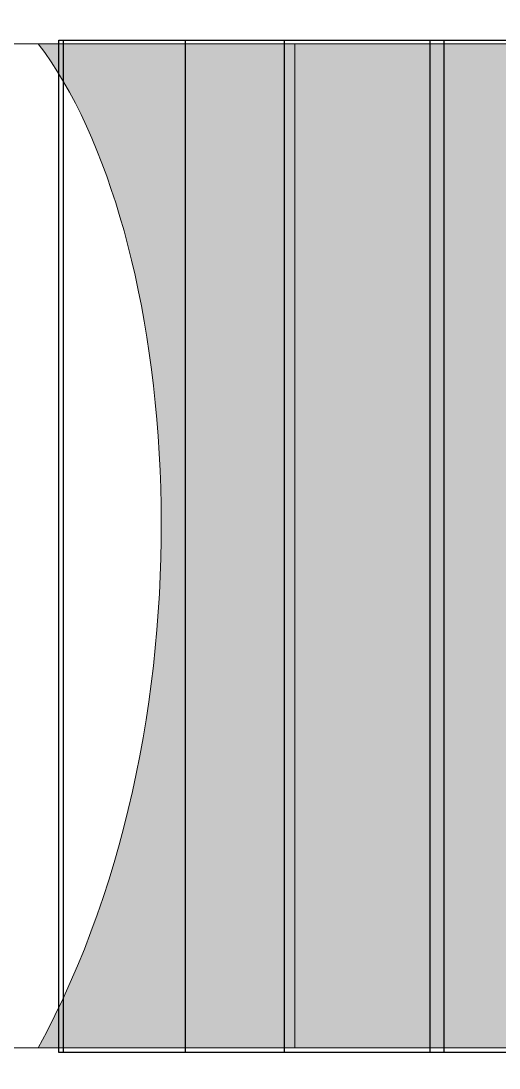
# Model space of a CAD drawing. Header units: inches. Extents: x -4 to 323, y -231 to 40.
# Drawn here: x 275.78 to 298.26, y -49.74 to -0.52 of the extents above; entities that cross this region are included whole.
import ezdxf

# ---------------------------------------------------------------- set-up
doc = ezdxf.new("R2010")
doc.units = ezdxf.units.IN
doc.header["$MEASUREMENT"] = 0
doc.layers.add('Layer 1', color=7, linetype='Continuous')
picture_1 = doc.add_image_def('image1.jpg', size_in_pixel=(5826, 4400))
picture_2 = doc.add_image_def('image6.jpg', size_in_pixel=(1069, 727))
picture_3 = doc.add_image_def('image7.jpg', size_in_pixel=(487, 727))
picture_4 = doc.add_image_def('image8.jpg', size_in_pixel=(469, 727))
picture_5 = doc.add_image_def('image9.jpg', size_in_pixel=(289, 727))

# ---------------------------------------------------------------- blocks, each defined once
blk = doc.blocks.new('block 3')
at = {"layer": 'Layer 1', "lineweight": 0}
blk.add_lwpolyline([(52.057, -1.587), (288.653, -1.587), (288.653, -48.786), (54.968, -48.786), (52.278, -25.607), (52.057, -1.587)], dxfattribs=at)
at = {"layer": 'Layer 1'}
image = blk.add_image(picture_1, insert=(-3.847, -231.375), size_in_units=(321.009, 271.371), dxfattribs=at)
blk = doc.blocks.new('block 11')
at = {"layer": 'Layer 1', "lineweight": 0}
blk.add_lwpolyline([(283.519, -1.413), (322.815, -1.413), (322.815, -49.005), (283.519, -49.005), (283.519, -1.413)], dxfattribs=at)
at = {"layer": 'Layer 1'}
image = blk.add_image(picture_2, insert=(283.519, -49.011), size_in_units=(39.3, 47.598), dxfattribs=at)
blk = doc.blocks.new('block 13')
at = {"layer": 'Layer 1', "lineweight": 0}
blk.add_lwpolyline([(277.779, -1.413), (295.661, -1.413), (295.661, -49.005), (277.779, -49.005), (277.779, -1.413)], dxfattribs=at)
at = {"layer": 'Layer 1'}
image = blk.add_image(picture_3, insert=(277.779, -49.011), size_in_units=(17.881, 47.598), dxfattribs=at)
blk = doc.blocks.new('block 14')
at = {"layer": 'Layer 1', "lineweight": 0}
blk.add_lwpolyline([(277.779, -1.413), (294.999, -1.413), (294.999, -49.005), (277.779, -49.005), (277.779, -1.413)], dxfattribs=at)
at = {"layer": 'Layer 1'}
image = blk.add_image(picture_4, insert=(277.779, -49.011), size_in_units=(17.221, 47.598), dxfattribs=at)
blk = doc.blocks.new('block 15')
at = {"layer": 'Layer 1', "lineweight": 0}
blk.add_lwpolyline([(277.558, -1.413), (288.155, -1.413), (288.155, -49.005), (277.558, -49.005), (277.558, -1.413)], dxfattribs=at)
at = {"layer": 'Layer 1'}
image = blk.add_image(picture_5, insert=(277.558, -49.011), size_in_units=(10.598, 47.598), dxfattribs=at)
blk = doc.blocks.new('block 12')
at = {"layer": 'Layer 1'}
for name in ['block 15', 'block 13', 'block 14']:
    blk.add_blockref(name, (0, 0), dxfattribs=at)
blk = doc.blocks.new('block 10')
at = {"layer": 'Layer 1', "true_color": 0x009de2}
h = blk.add_hatch(color=142, dxfattribs=at)
edge = h.paths.add_edge_path()
edge.add_spline(control_points=[(322.714, -48.786), (308, -48.786), (291.31, -48.786), (276.596, -48.786), (285.3, -32.823), (283.256, -10.289), (276.595, -1.587), (276.595, -1.587), (322.714, -1.587), (322.714, -1.587), (322.714, -1.587), (322.714, -48.786), (322.714, -48.786)], knot_values=[0, 0, 0, 0, 1, 1, 1, 2, 2, 2, 3, 3, 3, 4, 4, 4, 4], degree=3, periodic=1)
at = {"layer": 'Layer 1', "lineweight": 0}
blk.add_open_spline([(322.714, -48.786), (308, -48.786), (291.31, -48.786), (276.596, -48.786), (285.3, -32.823), (283.256, -10.289), (276.595, -1.587), (276.595, -1.587), (322.714, -1.587), (322.714, -1.587), (322.714, -1.587), (322.714, -48.786), (322.714, -48.786)], degree=3, knots=[0, 0, 0, 0, 1, 1, 1, 2, 2, 2, 3, 3, 3, 4, 4, 4, 4], dxfattribs=at)
at = {"layer": 'Layer 1'}
for name in ['block 12', 'block 11']:
    blk.add_blockref(name, (0, 0), dxfattribs=at)
blk = doc.blocks.new('block 2')
at = {"layer": 'Layer 1', "color": 250, "lineweight": 20, "true_color": 0x1a1a18}
blk.add_lwpolyline([(18.058, -48.786), (322.714, -48.786), (322.714, -1.587), (18.058, -1.587), (18.058, -48.786)], dxfattribs=at)
at = {"layer": 'Layer 1'}
for name in ['block 3', 'block 10']:
    blk.add_blockref(name, (0, 0), dxfattribs=at)

msp = doc.modelspace()

# ---------------------------------------------------------------- block references
at = {"layer": 'Layer 1'}
msp.add_blockref('block 2', (0, 0), dxfattribs=at)

doc.saveas('drawing.dxf')
